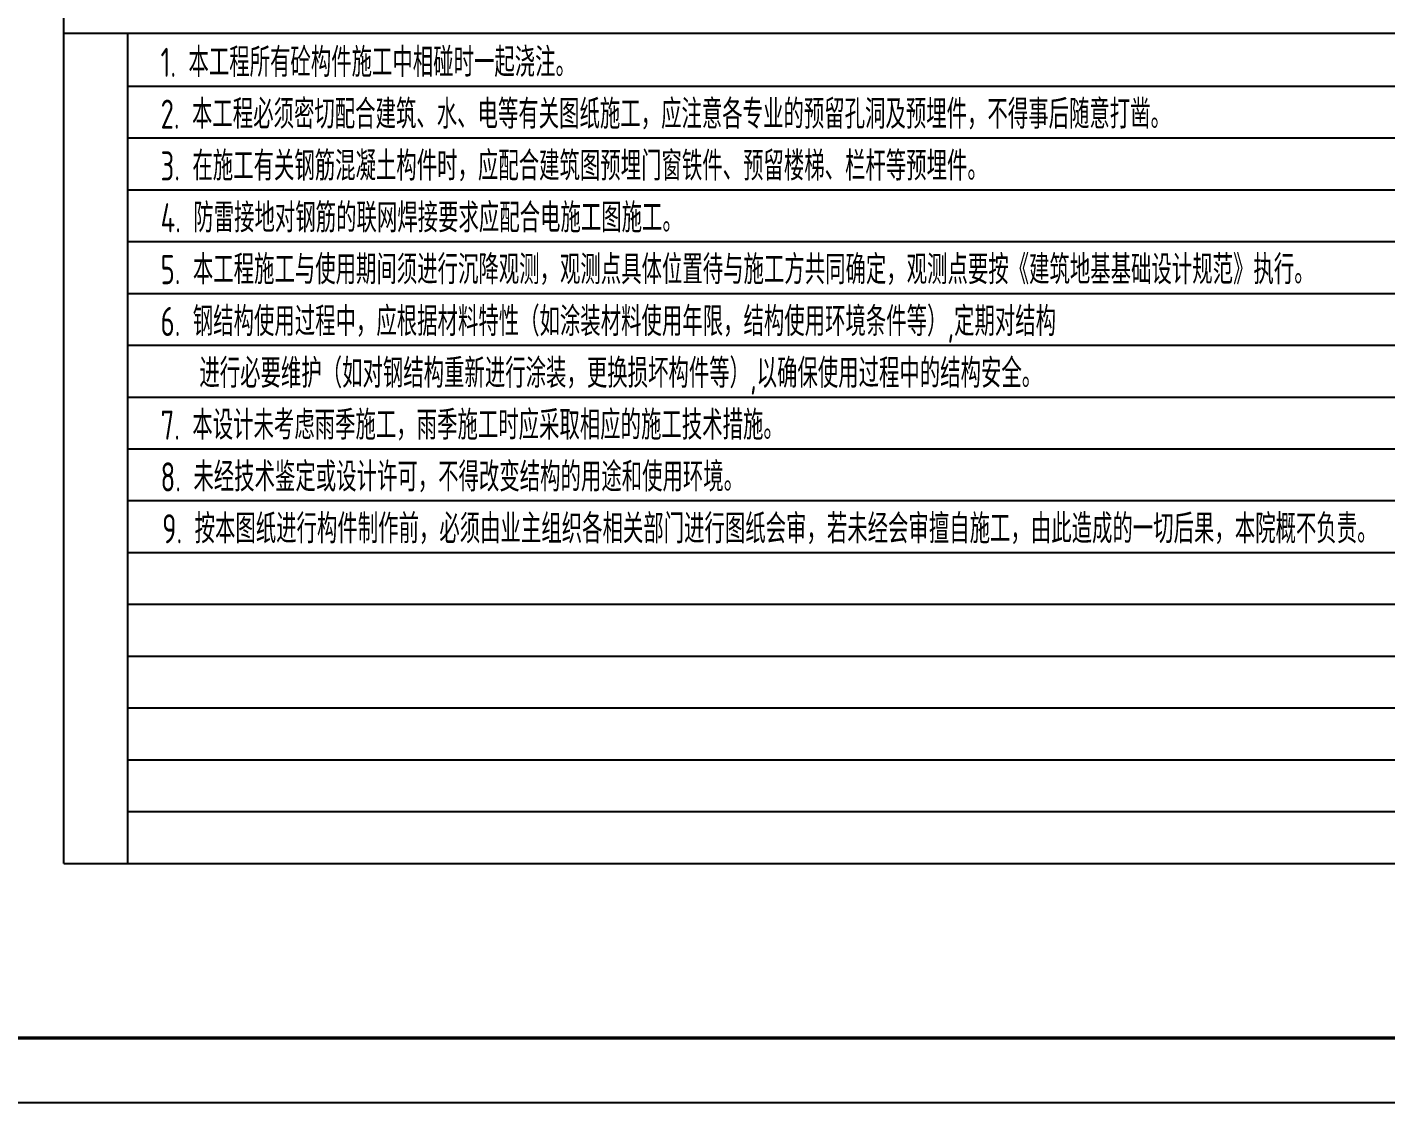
# Model space of a CAD drawing. Extents: x 177291 to 1288761, y 177638 to 322898.
# Drawn here: x 286056 to 300893, y 229225 to 240965 of the extents above; entities that cross this region are included whole.
import ezdxf

# ---------------------------------------------------------------- set-up
doc = ezdxf.new("R2010")
doc.units = 0
doc.header["$LTSCALE"] = 1000
for name, color, linetype in [('BORDER', 7, 'Continuous'), ('NUM', 7, 'Continuous'), ('PUB_TITLE', 4, 'Continuous'), ('TK', 4, 'Continuous')]:
    doc.layers.add(name, color=color, linetype=linetype)
doc.styles.add('TSSD_Norm', font='tssdeng.shx', dxfattribs={"bigfont": 'hztxt.shx'})

msp = doc.modelspace()

# ---------------------------------------------------------------- linework, layer by layer
at = {"layer": 'BORDER', "const_width": 35.35}
msp.add_lwpolyline([(251948.07, 229931.71), (251948.07, 270517.57), (308937.97, 270517.57), (308937.97, 229931.71)], close=True, dxfattribs=at)
at = {"layer": 'PUB_TITLE'}
msp.add_lwpolyline([(250180.39, 229224.64), (250180.39, 271224.64), (309645.04, 271224.64), (309645.04, 229224.64)], close=True, dxfattribs=at)
at = {"layer": 'TK'}
for p, q in [((286456.86, 231837.64), (286456.86, 267744.01)), ((286456.86, 240899.44), (302098.85, 240899.44)), ((287156.4, 231837.64), (287156.4, 240899.44)), ((287156.4, 240322.49), (302098.85, 240322.49)), ((287156.4, 240322.49), (302098.85, 240322.49)), ((287156.4, 239756.83), (302098.85, 239756.83)), ((287156.4, 239191.18), (302098.85, 239191.18)), ((287156.4, 238625.52), (302098.85, 238625.52)), ((287156.4, 238059.86), (302098.85, 238059.86)), ((287156.4, 237494.21), (302098.85, 237494.21)), ((287156.4, 236928.55), (302098.85, 236928.55)), ((287156.4, 236362.9), (302098.85, 236362.9)), ((287156.4, 235797.24), (302098.85, 235797.24)), ((287156.4, 235797.24), (302098.85, 235797.24)), ((287156.4, 235231.58), (302098.85, 235231.58)), ((287156.4, 235231.58), (302098.85, 235231.58)), ((287156.4, 234665.93), (302098.85, 234665.93)), ((287156.4, 234665.93), (302098.85, 234665.93)), ((287156.4, 234100.27), (302098.85, 234100.27)), ((287156.4, 233534.61), (302098.85, 233534.61)), ((287156.4, 232968.96), (302098.85, 232968.96)), ((287156.4, 232403.3), (302098.85, 232403.3)), ((286456.86, 231837.64), (302098.85, 231837.64))]:
    msp.add_line(p, q, dxfattribs=at)

# ---------------------------------------------------------------- texts
at = {"layer": 'NUM', "style": 'TSSD_Norm', "width": 0.7}
for s, p in [('1. 本工程所有砼构件施工中相碰时一起浇注。', (287512.89, 240422.62)), ('2. 本工程必须密切配合建筑、水、电等有关图纸施工，应注意各专业的预留孔洞及预埋件，不得事后随意打凿。', (287512.89, 239856.96)), ('3. 在施工有关钢筋混凝土构件时，应配合建筑图预埋门窗铁件、预留楼梯、栏杆等预埋件。', (287512.89, 239291.3)), ('4. 防雷接地对钢筋的联网焊接要求应配合电施工图施工。', (287512.89, 238725.65)), ('5. 本工程施工与使用期间须进行沉降观测，观测点具体位置待与施工方共同确定，观测点要按《建筑地基基础设计规范》执行。', (287512.89, 238159.99)), ('6. 钢结构使用过程中，应根据材料特性（如涂装材料使用年限，结构使用环境条件等）,定期对结构', (287512.89, 237594.33)), ('进行必要维护（如对钢结构重新进行涂装，更换损坏构件等）,以确保使用过程中的结构安全。', (287935.91, 237028.68)), ('7. 本设计未考虑雨季施工，雨季施工时应采取相应的施工技术措施。', (287512.89, 236463.02)), ('8. 未经技术鉴定或设计许可，不得改变结构的用途和使用环境。', (287512.89, 235897.36)), ('9. 按本图纸进行构件制作前，必须由业主组织各相关部门进行图纸会审，若未经会审擅自施工，由此造成的一切后果，本院概不负责。', (287530, 235331.71))]:
    msp.add_text(s, height=318.1818, dxfattribs=at).set_placement(p)

doc.saveas('drawing.dxf')
